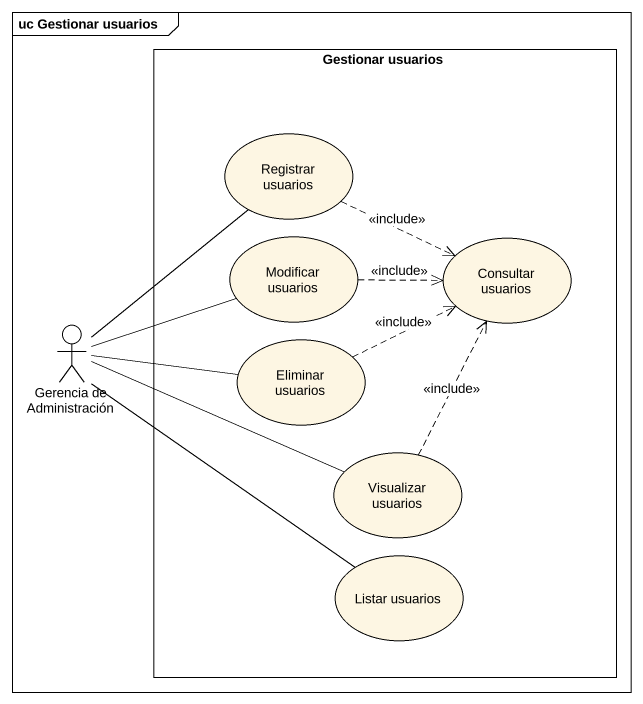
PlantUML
@startuml
mainframe uc Gestionar usuarios
rectangle "Gestionar usuarios" as Gestionar_usuarios {
  usecase "Registrar usuarios" as Registrar_usuarios
  usecase "Modificar usuarios" as Modificar_usuarios
  usecase "Consultar usuarios" as Consultar_usuarios
  usecase "Eliminar usuarios" as Eliminar_usuarios
  usecase "Visualizar usuarios" as Visualizar_usuarios
  usecase "Listar usuarios" as Listar_usuarios
}
actor "Gerencia de Administración" as Gerencia_de_Administración
Registrar_usuarios .right.> Consultar_usuarios : <<include>>
Modificar_usuarios .right.> Consultar_usuarios : <<include>>
Gerencia_de_Administración -up- Registrar_usuarios
Gerencia_de_Administración -right- Modificar_usuarios
Gerencia_de_Administración -right- Eliminar_usuarios
Gerencia_de_Administración -right- Visualizar_usuarios
Gerencia_de_Administración -- Listar_usuarios
Eliminar_usuarios .right.> Consultar_usuarios : <<include>>
Visualizar_usuarios .up.> Consultar_usuarios : <<include>>
@enduml
